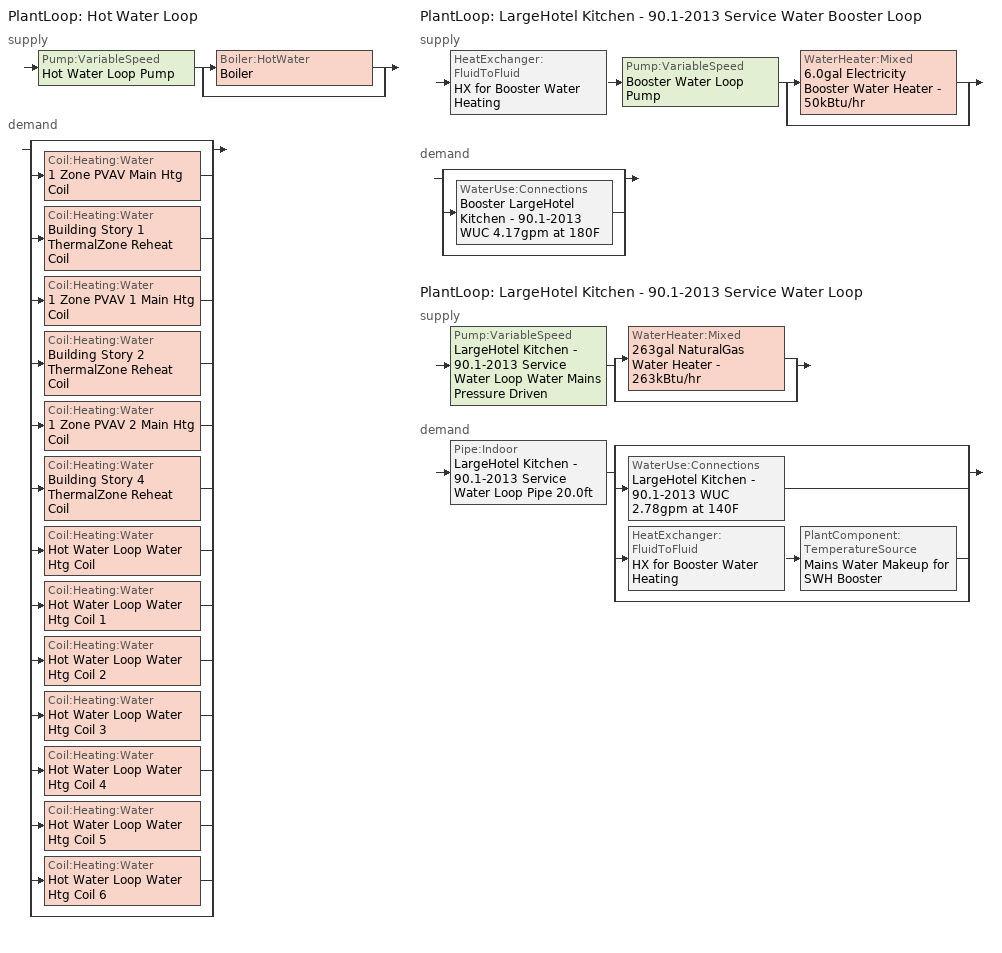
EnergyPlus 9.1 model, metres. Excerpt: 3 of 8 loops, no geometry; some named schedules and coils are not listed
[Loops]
PlantLoop 'Hot Water Loop'
 supply: Pump:VariableSpeed 'Hot Water Loop Pump' > split
  | Boiler:HotWater 'Boiler'
  | bypass
 demand: split
  | bypass
  | Coil:Heating:Water '1 Zone PVAV Main Htg Coil'
  | Coil:Heating:Water 'Building Story 1 ThermalZone Reheat Coil'
  | Coil:Heating:Water '1 Zone PVAV 1 Main Htg Coil'
  | Coil:Heating:Water 'Building Story 2 ThermalZone Reheat Coil'
  | Coil:Heating:Water '1 Zone PVAV 2 Main Htg Coil'
  | Coil:Heating:Water 'Building Story 4 ThermalZone Reheat Coil'
  | Coil:Heating:Water 'Hot Water Loop Water Htg Coil'
  | Coil:Heating:Water 'Hot Water Loop Water Htg Coil 1'
  | Coil:Heating:Water 'Hot Water Loop Water Htg Coil 2'
  | Coil:Heating:Water 'Hot Water Loop Water Htg Coil 3'
  | Coil:Heating:Water 'Hot Water Loop Water Htg Coil 4'
  | Coil:Heating:Water 'Hot Water Loop Water Htg Coil 5'
  | Coil:Heating:Water 'Hot Water Loop Water Htg Coil 6'
  | bypass
PlantLoop 'LargeHotel Kitchen - 90.1-2013 Service Water Booster Loop'
 supply: HeatExchanger:FluidToFluid 'HX for Booster Water Heating' > Pump:VariableSpeed 'Booster Water Loop Pump' > split
  | WaterHeater:Mixed '6.0gal Electricity Booster Water Heater - 50kBtu/hr'
  | bypass
 demand: split
  | bypass
  | WaterUse:Connections 'Booster LargeHotel Kitchen - 90.1-2013 WUC 4.17gpm at 180F'
  | bypass
PlantLoop 'LargeHotel Kitchen - 90.1-2013 Service Water Loop'
 supply: Pump:VariableSpeed 'LargeHotel Kitchen - 90.1-2013 Service Water Loop Water Mains Pressure Driven' > split
  | WaterHeater:Mixed '263gal NaturalGas Water Heater - 263kBtu/hr'
  | bypass
 demand: Pipe:Indoor 'LargeHotel Kitchen - 90.1-2013 Service Water Loop Pipe 20.0ft' > split
  | bypass
  | WaterUse:Connections 'LargeHotel Kitchen - 90.1-2013 WUC 2.78gpm at 140F'
  | HeatExchanger:FluidToFluid 'HX for Booster Water Heating' > PlantComponent:TemperatureSource 'Mains Water Makeup for SWH Booster'
  | bypass
[Material]
Copper pipe 0.75in type L: Roughness=Smooth; Thickness {m}=0.001143; Conductivity {W/m-K}=386; Density {kg/m3}=8906.27; Specific Heat {J/kg-K}=385.1856; Thermal Absorptance=0.9; Solar Absorptance=0.7; Visible Absorptance=0.7
[Construction]
Uninsulated copper pipe 0.75in type L: Copper pipe 0.75in type L
[ZoneControl:Thermostat] Control Object Type 1=ThermostatSetpoint:DualSetpoint
Name | Zone or ZoneList | Control Type Schedule | Control Name 1
Building Story 10 ThermalZone Thermostat | Building Story 10 ThermalZone | Building Story 10 ThermalZone Thermostat Schedule | Story Top Blended Space Type Thermostat
Building Story 3 ThermalZone Thermostat | Building Story 3 ThermalZone | Building Story 3 ThermalZone Thermostat Schedule | Story Mid4 Blended Space Type Thermostat
Building Story 5 ThermalZone Thermostat | Building Story 5 ThermalZone | Building Story 5 ThermalZone Thermostat Schedule | Story Mid5 Blended Space Type Thermostat
Building Story 6 ThermalZone Thermostat | Building Story 6 ThermalZone | Building Story 6 ThermalZone Thermostat Schedule | Story Mid3 Blended Space Type Thermostat
Building Story 7 ThermalZone Thermostat | Building Story 7 ThermalZone | Building Story 7 ThermalZone Thermostat Schedule | Story Mid6 Blended Space Type Thermostat
Building Story 8 ThermalZone Thermostat | Building Story 8 ThermalZone | Building Story 8 ThermalZone Thermostat Schedule | Story Mid7 Blended Space Type Thermostat
Building Story 9 ThermalZone Thermostat | Building Story 9 ThermalZone | Building Story 9 ThermalZone Thermostat Schedule | Story Mid8 Blended Space Type Thermostat
[ThermostatSetpoint:DualSetpoint] Heating Setpoint Temperature Schedule=HotelLarge Adva_OccGuestRoom_HtgSP_Sch; Cooling Setpoint Temperature Schedule=HotelLarge Adva_OccGuestRoom_ClgSP_Sch
Story Top Blended Space Type Thermostat; Story Mid4 Blended Space Type Thermostat; Story Mid5 Blended Space Type Thermostat; Story Mid3 Blended Space Type Thermostat; Story Mid6 Blended Space Type Thermostat; Story Mid7 Blended Space Type Thermostat; Story Mid8 Blended Space Type Thermostat
[Coil:Heating:Water] Availability Schedule=Always On Discrete; U-Factor Times Area Value {W/K}=Autosize; Maximum Water Flow Rate {m3/s}=Autosize; Performance Input Method=UFactorTimesAreaAndDesignWaterFlowRate; Rated Capacity {W}=Autosize; Rated Inlet Water Temperature {C}=82.2222; Rated Outlet Water Temperature {C}=71.1111; Rated Ratio for Air and Water Convection=0.5
Name | Rated Inlet Air Temperature {C} | Rated Outlet Air Temperature {C}
Building Story 1 ThermalZone Reheat Coil; Building Story 2 ThermalZone Reheat Coil; Building Story 4 ThermalZone Reheat Coil | 12.7778 | 50
Hot Water Loop Water Htg Coil; Hot Water Loop Water Htg Coil 1; Hot Water Loop Water Htg Coil 2; Hot Water Loop Water Htg Coil 3; Hot Water Loop Water Htg Coil 4; Hot Water Loop Water Htg Coil 5; Hot Water Loop Water Htg Coil 6 | 16.6 | 32.2
[Zone equipment]
Building Story 10 ThermalZone: Building Story 10 ThermalZone PTAC
Building Story 3 ThermalZone: Building Story 3 ThermalZone PTAC
Building Story 5 ThermalZone: Building Story 5 ThermalZone PTAC
Building Story 6 ThermalZone: Building Story 6 ThermalZone PTAC
Building Story 7 ThermalZone: Building Story 7 ThermalZone PTAC
Building Story 8 ThermalZone: Building Story 8 ThermalZone PTAC
Building Story 9 ThermalZone: Building Story 9 ThermalZone PTAC
[Sizing:Zone] Zone Cooling Design Supply Air Temperature Input Method=SupplyAirTemperature; Zone Cooling Design Supply Air Temperature {C}=13.8889; Zone Cooling Design Supply Air Temperature Difference {deltaC}=11.11; Zone Heating Design Supply Air Temperature Input Method=SupplyAirTemperature; Zone Heating Design Supply Air Temperature {C}=50; Zone Heating Design Supply Air Temperature Difference {deltaC}=11.11; Zone Cooling Design Supply Air Humidity Ratio {kgWater/kgDryAir}=0.008; Zone Heating Design Supply Air Humidity Ratio {kgWater/kgDryAir}=0.008; Cooling Design Air Flow Method=DesignDay; Cooling Design Air Flow Rate {m3/s}=0; Cooling Minimum Air Flow per Zone Floor Area {m3/s-m2}=0.000762; Cooling Minimum Air Flow {m3/s}=0; Cooling Minimum Air Flow Fraction=0; Heating Design Air Flow Method=DesignDay; Heating Design Air Flow Rate {m3/s}=0; Heating Maximum Air Flow per Zone Floor Area {m3/s-m2}=0.002032; Heating Maximum Air Flow {m3/s}=0.141576; Heating Maximum Air Flow Fraction=0.3; Account for Dedicated Outdoor Air System=No
Name | Design Specification Outdoor Air Object | Design Specification Zone Air Distribution Object
Building Story 10 ThermalZone | Blended OA 9 | Building Story 10 ThermalZone Design Spec Zone Air Dist
Building Story 3 ThermalZone | Blended OA 4 | Building Story 3 ThermalZone Design Spec Zone Air Dist
Building Story 5 ThermalZone | Blended OA 5 | Building Story 5 ThermalZone Design Spec Zone Air Dist
Building Story 6 ThermalZone | Blended OA 3 | Building Story 6 ThermalZone Design Spec Zone Air Dist
Building Story 7 ThermalZone | Blended OA 6 | Building Story 7 ThermalZone Design Spec Zone Air Dist
Building Story 8 ThermalZone | Blended OA 7 | Building Story 8 ThermalZone Design Spec Zone Air Dist
Building Story 9 ThermalZone | Blended OA 8 | Building Story 9 ThermalZone Design Spec Zone Air Dist
[DesignSpecification:ZoneAirDistribution] Zone Air Distribution Effectiveness in Cooling Mode=1; Zone Air Distribution Effectiveness in Heating Mode=1
Building Story 10 ThermalZone Design Spec Zone Air Dist; Building Story 3 ThermalZone Design Spec Zone Air Dist; Building Story 5 ThermalZone Design Spec Zone Air Dist; Building Story 6 ThermalZone Design Spec Zone Air Dist; Building Story 7 ThermalZone Design Spec Zone Air Dist; Building Story 8 ThermalZone Design Spec Zone Air Dist; Building Story 9 ThermalZone Design Spec Zone Air Dist
[DesignSpecification:OutdoorAir] Outdoor Air Method=Sum; Outdoor Air Flow per Person {m3/s-person}=0.00235974; Outdoor Air Flow per Zone Floor Area {m3/s-m2}=0.0003048; Outdoor Air Flow per Zone {m3/s}=0; Outdoor Air Flow Air Changes per Hour {1/hr}=0
Blended OA 9; Blended OA 4; Blended OA 5; Blended OA 3; Blended OA 6; Blended OA 7; Blended OA 8
[ZoneHVAC:PackagedTerminalAirConditioner] Availability Schedule=Always On Discrete; Cooling Supply Air Flow Rate {m3/s}=Autosize; Heating Supply Air Flow Rate {m3/s}=Autosize; No Load Supply Air Flow Rate {m3/s}=Autosize; Cooling Outdoor Air Flow Rate {m3/s}=Autosize; Heating Outdoor Air Flow Rate {m3/s}=Autosize; No Load Outdoor Air Flow Rate {m3/s}=Autosize; Fan Placement=DrawThrough; Supply Air Fan Operating Mode Schedule=Always On Discrete
Name | Supply Air Fan | Heating Coil | Cooling Coil
Building Story 10 ThermalZone PTAC | Building Story 10 ThermalZone PTAC Fan | Hot Water Loop Water Htg Coil | Building Story 10 ThermalZone PTAC 1spd DX AC Clg Coil
Building Story 3 ThermalZone PTAC | Building Story 3 ThermalZone PTAC Fan | Hot Water Loop Water Htg Coil 1 | Building Story 3 ThermalZone PTAC 1spd DX AC Clg Coil
Building Story 5 ThermalZone PTAC | Building Story 5 ThermalZone PTAC Fan | Hot Water Loop Water Htg Coil 2 | Building Story 5 ThermalZone PTAC 1spd DX AC Clg Coil
Building Story 6 ThermalZone PTAC | Building Story 6 ThermalZone PTAC Fan | Hot Water Loop Water Htg Coil 3 | Building Story 6 ThermalZone PTAC 1spd DX AC Clg Coil
Building Story 7 ThermalZone PTAC | Building Story 7 ThermalZone PTAC Fan | Hot Water Loop Water Htg Coil 4 | Building Story 7 ThermalZone PTAC 1spd DX AC Clg Coil
Building Story 8 ThermalZone PTAC | Building Story 8 ThermalZone PTAC Fan | Hot Water Loop Water Htg Coil 5 | Building Story 8 ThermalZone PTAC 1spd DX AC Clg Coil
Building Story 9 ThermalZone PTAC | Building Story 9 ThermalZone PTAC Fan | Hot Water Loop Water Htg Coil 6 | Building Story 9 ThermalZone PTAC 1spd DX AC Clg Coil
[Fan:ConstantVolume] Availability Schedule=Always On Discrete; Fan Total Efficiency=0.52; Pressure Rise {Pa}=331.288; Maximum Flow Rate {m3/s}=AutoSize; Motor Efficiency=0.8; Motor In Airstream Fraction=1
Building Story 10 ThermalZone PTAC Fan; Building Story 3 ThermalZone PTAC Fan; Building Story 5 ThermalZone PTAC Fan; Building Story 6 ThermalZone PTAC Fan; Building Story 7 ThermalZone PTAC Fan; Building Story 8 ThermalZone PTAC Fan; Building Story 9 ThermalZone PTAC Fan
[Coil:Cooling:DX:SingleSpeed] Availability Schedule=Always On Discrete; Gross Rated Total Cooling Capacity {W}=Autosize; Gross Rated Sensible Heat Ratio=Autosize; Gross Rated Cooling COP {W/W}=3; Rated Air Flow Rate {m3/s}=Autosize; Rated Evaporator Fan Power Per Volume Flow Rate {W/(m3/s)}=773.3; Condenser Type=AirCooled; Evaporative Condenser Effectiveness=0; Evaporative Condenser Air Flow Rate {m3/s}=Autosize; Evaporative Condenser Pump Rated Power Consumption {W}=Autosize; Crankcase Heater Capacity {W}=0; Maximum Outdoor Dry-Bulb Temperature for Crankcase Heater Operation {C}=0; Basin Heater Capacity {W/K}=0; Basin Heater Setpoint Temperature {C}=10
Name | Total Cooling Capacity Function of Temperature Curve | Total Cooling Capacity Function of Flow Fraction Curve | Energy Input Ratio Function of Temperature Curve | Energy Input Ratio Function of Flow Fraction Curve | Part Load Fraction Correlation Curve
Building Story 10 ThermalZone PTAC 1spd DX AC Clg Coil | Curve Biquadratic 15 | Curve Quadratic 13 | Curve Biquadratic 16 | Curve Quadratic 14 | Curve Quadratic 15
Building Story 3 ThermalZone PTAC 1spd DX AC Clg Coil | Curve Biquadratic 19 | Curve Quadratic 19 | Curve Biquadratic 20 | Curve Quadratic 20 | Curve Quadratic 21
Building Story 5 ThermalZone PTAC 1spd DX AC Clg Coil | Curve Biquadratic 23 | Curve Quadratic 25 | Curve Biquadratic 24 | Curve Quadratic 26 | Curve Quadratic 27
Building Story 6 ThermalZone PTAC 1spd DX AC Clg Coil | Curve Biquadratic 27 | Curve Quadratic 31 | Curve Biquadratic 28 | Curve Quadratic 32 | Curve Quadratic 33
Building Story 7 ThermalZone PTAC 1spd DX AC Clg Coil | Curve Biquadratic 31 | Curve Quadratic 37 | Curve Biquadratic 32 | Curve Quadratic 38 | Curve Quadratic 39
Building Story 8 ThermalZone PTAC 1spd DX AC Clg Coil | Curve Biquadratic 35 | Curve Quadratic 43 | Curve Biquadratic 36 | Curve Quadratic 44 | Curve Quadratic 45
Building Story 9 ThermalZone PTAC 1spd DX AC Clg Coil | Curve Biquadratic 39 | Curve Quadratic 49 | Curve Biquadratic 40 | Curve Quadratic 50 | Curve Quadratic 51
[SetpointManager:Scheduled] Control Variable=Temperature
Name | Schedule | Setpoint Node or NodeList
Hot Water Loop Setpoint Manager | Hot Water Loop Temp - 180F | Hot Water Loop Supply Outlet Node
Hot water booster setpoint manager | Service Water Booster Temp - 180.00000000000006F | LargeHotel Kitchen - 90.1-2013 Service Water Booster Loop Supply Outlet Node
Service hot water setpoint manager | Service Water Loop Temp - 140F | LargeHotel Kitchen - 90.1-2013 Service Water Loop Supply Outlet Node
[PlantLoop] Fluid Type=Water; Maximum Loop Flow Rate {m3/s}=Autosize; Minimum Loop Flow Rate {m3/s}=0; Plant Loop Volume {m3}=Autocalculate; Load Distribution Scheme=Optimal; Plant Loop Demand Calculation Scheme=SingleSetpoint
Name | Plant Equipment Operation Scheme | Maximum Loop Temperature {C} | Minimum Loop Temperature {C}
Hot Water Loop | Hot Water Loop Operation Schemes | 100 | 10
LargeHotel Kitchen - 90.1-2013 Service Water Booster Loop | LargeHotel Kitchen - 90.1-2013 Service Water Booster Loop Operation Schemes | 100 | 0
LargeHotel Kitchen - 90.1-2013 Service Water Loop | LargeHotel Kitchen - 90.1-2013 Service Water Loop Operation Schemes | 60 | 10
[Sizing:Plant] Loop Type=Heating; Sizing Option=NonCoincident; Zone Timesteps in Averaging Window=1; Coincident Sizing Factor Mode=None
Name | Design Loop Exit Temperature {C} | Loop Design Temperature Difference {deltaC}
Hot Water Loop | 82.2222 | 11.1111
LargeHotel Kitchen - 90.1-2013 Service Water Booster Loop | 82.2222 | 5
LargeHotel Kitchen - 90.1-2013 Service Water Loop | 60 | 5
[Pump:VariableSpeed] Design Maximum Flow Rate {m3/s}=Autosize; Fraction of Motor Inefficiencies to Fluid Stream=0; Coefficient 1 of the Part Load Performance Curve=0; Coefficient 2 of the Part Load Performance Curve=1; Coefficient 3 of the Part Load Performance Curve=0; Coefficient 4 of the Part Load Performance Curve=0; Design Minimum Flow Rate {m3/s}=0; Skin Loss Radiative Fraction=0.5; Design Power Sizing Method=PowerPerFlowPerPressure; Design Electric Power per Unit Flow Rate {W/(m3/s)}=348701.1; Design Shaft Power per Unit Flow Rate per Unit Head=1.28205; Design Minimum Flow Rate Fraction=0
Name | Design Pump Head {Pa} | Design Power Consumption {W} | Motor Efficiency | Pump Control Type
Hot Water Loop Pump | 179344 | Autosize | 0.9 | Intermittent
Booster Water Loop Pump | 0 | 0 | 1 | Continuous
LargeHotel Kitchen - 90.1-2013 Service Water Loop Water Mains Pressure Driven | 0.001 | Autosize | 1 | Continuous
[Boiler:HotWater]
Boiler: Fuel Type=NaturalGas; Nominal Capacity {W}=Autosize; Nominal Thermal Efficiency=0.78; Efficiency Curve Temperature Evaluation Variable=LeavingBoiler; Design Water Flow Rate {m3/s}=Autosize; Minimum Part Load Ratio=0; Maximum Part Load Ratio=1.2; Optimum Part Load Ratio=1; Water Outlet Upper Temperature Limit {C}=95; Boiler Flow Mode=LeavingSetpointModulated; Parasitic Electric Load {W}=0; Sizing Factor=1
[PlantEquipmentOperationSchemes] Control Scheme Object Type 1=PlantEquipmentOperation:HeatingLoad; Control Scheme Schedule Name 1=Always On Discrete
Name | Control Scheme Name 1
Hot Water Loop Operation Schemes | Hot Water Loop Heating Operation Scheme
LargeHotel Kitchen - 90.1-2013 Service Water Booster Loop Operation Schemes | LargeHotel Kitchen - 90.1-2013 Service Water Booster Loop Heating Operation Scheme
LargeHotel Kitchen - 90.1-2013 Service Water Loop Operation Schemes | LargeHotel Kitchen - 90.1-2013 Service Water Loop Heating Operation Scheme
[PlantEquipmentOperation:HeatingLoad] Load Range Lower Limit 1 {W}=0; Load Range Upper Limit 1 {W}=1000000000
Name | Range Equipment List Name 1
Hot Water Loop Heating Operation Scheme | Hot Water Loop Heating Equipment List
LargeHotel Kitchen - 90.1-2013 Service Water Booster Loop Heating Operation Scheme | LargeHotel Kitchen - 90.1-2013 Service Water Booster Loop Heating Equipment List
LargeHotel Kitchen - 90.1-2013 Service Water Loop Heating Operation Scheme | LargeHotel Kitchen - 90.1-2013 Service Water Loop Heating Equipment List
[PlantEquipmentList]
Hot Water Loop Heating Equipment List: Boiler:HotWater, Boiler
LargeHotel Kitchen - 90.1-2013 Service Water Booster Loop Heating Equipment List: HeatExchanger:FluidToFluid, HX for Booster Water Heating, WaterHeater:Mixed, 6.0gal Electricity Booster Water Heater - 50kBtu/hr
LargeHotel Kitchen - 90.1-2013 Service Water Loop Heating Equipment List: WaterHeater:Mixed, 263gal NaturalGas Water Heater - 263kBtu/hr
[HeatExchanger:FluidToFluid]
HX for Booster Water Heating: Loop Demand Side Design Flow Rate {m3/s}=Autosize; Loop Supply Side Design Flow Rate {m3/s}=Autosize; Heat Exchange Model Type=Ideal; Heat Exchanger U-Factor Times Area Value {W/K}=Autosize; Control Type=UncontrolledOn; Minimum Temperature Difference to Activate Heat Exchanger {deltaC}=0.01; Heat Transfer Metering End Use Type=LoopToLoop; Component Override Cooling Control Temperature Mode=Loop; Sizing Factor=1; Operation Minimum Temperature Limit {C}=0; Operation Maximum Temperature Limit {C}=100
[WaterHeater:Mixed] Deadband Temperature Difference {deltaC}=2; Heater Control Type=Cycle; Heater Ignition Minimum Flow Rate {m3/s}=0; Heater Ignition Delay {s}=0; Off Cycle Parasitic Fuel Consumption Rate {W}=0; Off Cycle Parasitic Heat Fraction to Tank=0.8; On Cycle Parasitic Fuel Consumption Rate {W}=0; On Cycle Parasitic Heat Fraction to Tank=0; Ambient Temperature Indicator=Schedule; Off Cycle Loss Fraction to Zone=1; On Cycle Loss Fraction to Zone=1; Use Side Effectiveness=1; Source Side Effectiveness=1; Use Side Design Flow Rate {m3/s}=Autosize; Source Side Design Flow Rate {m3/s}=Autosize; Indirect Water Heating Recovery Time {hr}=1.5; Source Side Flow Control Mode=IndirectHeatPrimarySetpoint
Name | Tank Volume {m3} | Setpoint Temperature Schedule | Maximum Temperature Limit {C} | Heater Maximum Capacity {W} | Heater Fuel Type | Heater Thermal Efficiency | Off Cycle Parasitic Fuel Type | On Cycle Parasitic Fuel Type | Ambient Temperature Schedule | Off Cycle Loss Coefficient to Ambient Temperature {W/K} | On Cycle Loss Coefficient to Ambient Temperature {W/K}
6.0gal Electricity Booster Water Heater - 50kBtu/hr | 0.0227125 | Service Water Booster Temp - 180.00000000000006F | 82.2222 | 14775.4 | Electricity | 1 | Electricity | Electricity | Water Heater Ambient Temp Schedule - 71.6 | 1.053 | 1.053
263gal NaturalGas Water Heater - 263kBtu/hr | 0.993983 | Service Water Loop Temp - 140F | 60 | 76955.4 | NaturalGas | 0.78 | NaturalGas | NaturalGas | Water Heater Ambient Temp Schedule - 71.6f | 6 | 6
[WaterUse:Connections]
Name | Water Use Equipment Name 1
Booster LargeHotel Kitchen - 90.1-2013 WUC 4.17gpm at 180F | Booster LargeHotel Kitchen - 90.1-2013 Service Water Use 4.17gpm at 180F
LargeHotel Kitchen - 90.1-2013 WUC 2.78gpm at 140F | LargeHotel Kitchen - 90.1-2013 Service Water Use 2.78gpm at 140F
[WaterUse:Equipment] Flow Rate Fraction Schedule=HotelLarge BLDG_SWH_SCH; Sensible Fraction Schedule=Fraction Sensible - 0.2; Latent Fraction Schedule=Fraction Latent - 0.05
Name | Peak Flow Rate {m3/s} | Target Temperature Schedule
Booster LargeHotel Kitchen - 90.1-2013 Service Water Use 4.17gpm at 180F | 0.000262959 | Mixed Water At Faucet Temp - 180F
LargeHotel Kitchen - 90.1-2013 Service Water Use 2.78gpm at 140F | 0.000175306 | Mixed Water At Faucet Temp - 140F 1
[Pipe:Indoor]
LargeHotel Kitchen - 90.1-2013 Service Water Loop Pipe 20.0ft: Construction=Uninsulated copper pipe 0.75in type L; Environment Type=Schedule; Ambient Temperature Schedule=LargeHotel Kitchen - 90.1-2013 Service Water Loop Piping Air Temp - 70F; Ambient Air Velocity Schedule=LargeHotel Kitchen - 90.1-2013 Service Water Loop Piping Air Velocity - 0.67mph; Pipe Inside Diameter {m}=0.019939; Pipe Length {m}=6.096
[PlantComponent:TemperatureSource]
Mains Water Makeup for SWH Booster: Design Volume Flow Rate {m3/s}=Autosize; Temperature Specification Type=Scheduled; Source Temperature {C}=8; Source Temperature Schedule=Mains Water Temperature
[Schedule:Compact]
Building Story 10 ThermalZone Thermostat Schedule; Building Story 3 ThermalZone Thermostat Schedule; Building Story 5 ThermalZone Thermostat Schedule; Building Story 6 ThermalZone Thermostat Schedule; Building Story 7 ThermalZone Thermostat Schedule; Building Story 8 ThermalZone Thermostat Schedule; Building Story 9 ThermalZone Thermostat Schedule: Through: 12/31, For: AllDays, Until: 24:00, 4
[Schedule:Week:Daily]
Hot Water Loop Temp - 180F Week Rule - Jan1-Dec31: Hot Water Loop Temp - 180F Default, Hot Water Loop Temp - 180F Default, Hot Water Loop Temp - 180F Default, Hot Water Loop Temp - 180F Default, Hot Water Loop Temp - 180F Default, Hot Water Loop Temp - 180F Default, Hot Water Loop Temp - 180F Default, Hot Water Loop Temp - 180F Default, Hot Water Loop Temp - 180F Default, Hot Water Loop Temp - 180F Default, Hot Water Loop Temp - 180F Default, Hot Water Loop Temp - 180F Default
[Schedule:Year]
HotelLarge Adva_OccGuestRoom_HtgSP_Sch: HotelLarge Adva_OccGuestRoom_HtgSP_Sch Week Rule - Jan1-Dec31, 1, 1, 12, 31
HotelLarge Adva_OccGuestRoom_ClgSP_Sch: HotelLarge Adva_OccGuestRoom_ClgSP_Sch Week Rule - Jan1-Dec31, 1, 1, 12, 31
Fraction Latent - 0.05: Fraction Latent - 0.05 Week Rule - Jan1-Dec31, 1, 1, 12, 31
Fraction Sensible - 0.2: Fraction Sensible - 0.2 Week Rule - Jan1-Dec31, 1, 1, 12, 31
Hot Water Loop Temp - 180F: Hot Water Loop Temp - 180F Week Rule - Jan1-Dec31, 1, 1, 12, 31
HotelLarge BLDG_SWH_SCH: HotelLarge BLDG_SWH_SCH Week Rule - Jan1-Jan5, 1, 1, 1, 5, HotelLarge BLDG_SWH_SCH Week Rule - Jan6-Dec31, 1, 6, 12, 31
LargeHotel Kitchen - 90.1-2013 Service Water Loop Piping Air Temp - 70F: LargeHotel Kitchen - 90.1-2013 Service Water Loop Piping Air Temp - 70F Week Rule - Jan1-Dec31, 1, 1, 12, 31
LargeHotel Kitchen - 90.1-2013 Service Water Loop Piping Air Velocity - 0.67mph: LargeHotel Kitchen - 90.1-2013 Service Water Loop Piping Air Velocity - 0.67mph Week Rule - Jan1-Dec31, 1, 1, 12, 31
Mixed Water At Faucet Temp - 140F 1: Mixed Water At Faucet Temp - 140F 1 Week Rule - Jan1-Dec31, 1, 1, 12, 31
Mixed Water At Faucet Temp - 180F: Mixed Water At Faucet Temp - 180F Week Rule - Jan1-Dec31, 1, 1, 12, 31
Service Water Booster Temp - 180.00000000000006F: Service Water Booster Temp - 180.00000000000006F Week Rule - Jan1-Dec31, 1, 1, 12, 31
Service Water Loop Temp - 140F: Service Water Loop Temp - 140F Week Rule - Jan1-Dec31, 1, 1, 12, 31
Water Heater Ambient Temp Schedule - 71.6: Water Heater Ambient Temp Schedule - 71.6 Week Rule - Jan1-Dec31, 1, 1, 12, 31
Water Heater Ambient Temp Schedule - 71.6f: Water Heater Ambient Temp Schedule - 71.6f Week Rule - Jan1-Dec31, 1, 1, 12, 31
[Schedule:Constant]
Name | Hourly Value
Always On Discrete | 1
Mains Water Temperature | 10
[Curve:Biquadratic] Minimum Value of x {BasedOnField A2}=12.77778; Maximum Value of x {BasedOnField A2}=23.88889; Minimum Value of y {BasedOnField A3}=23.88889; Maximum Value of y {BasedOnField A3}=46.11111
Name | Coefficient1 Constant | Coefficient2 x | Coefficient3 x**2 | Coefficient4 y | Coefficient5 y**2 | Coefficient6 x*y
Curve Biquadratic 15; Curve Biquadratic 19; Curve Biquadratic 23; Curve Biquadratic 27; Curve Biquadratic 31; Curve Biquadratic 35; Curve Biquadratic 39 | 0.942588 | 0.00954335 | 0.00068377 | -0.0110427 | 5.249e-06 | -9.72e-06
Curve Biquadratic 16; Curve Biquadratic 20; Curve Biquadratic 24; Curve Biquadratic 28; Curve Biquadratic 32; Curve Biquadratic 36; Curve Biquadratic 40 | 0.342414 | 0.034885 | -0.0006237 | 0.00497722 | 0.000437951 | -0.000728028
[Curve:Quadratic]
Name | Coefficient1 Constant | Coefficient2 x | Coefficient3 x**2 | Minimum Value of x {BasedOnField A2} | Maximum Value of x {BasedOnField A2} | Minimum Curve Output {BasedOnField A3} | Maximum Curve Output {BasedOnField A3}
Curve Quadratic 13; Curve Quadratic 19; Curve Quadratic 25; Curve Quadratic 31; Curve Quadratic 37; Curve Quadratic 43; Curve Quadratic 49 | 0.8 | 0.2 | 0 | 0.5 | 1.5
Curve Quadratic 14; Curve Quadratic 20; Curve Quadratic 26; Curve Quadratic 32; Curve Quadratic 38; Curve Quadratic 44; Curve Quadratic 50 | 1.1552 | -0.1808 | 0.0256 | 0.5 | 1.5
Curve Quadratic 15; Curve Quadratic 21; Curve Quadratic 27; Curve Quadratic 33; Curve Quadratic 39; Curve Quadratic 45; Curve Quadratic 51 | 0.85 | 0.15 | 0 | 0 | 1 | 0.7 | 1
